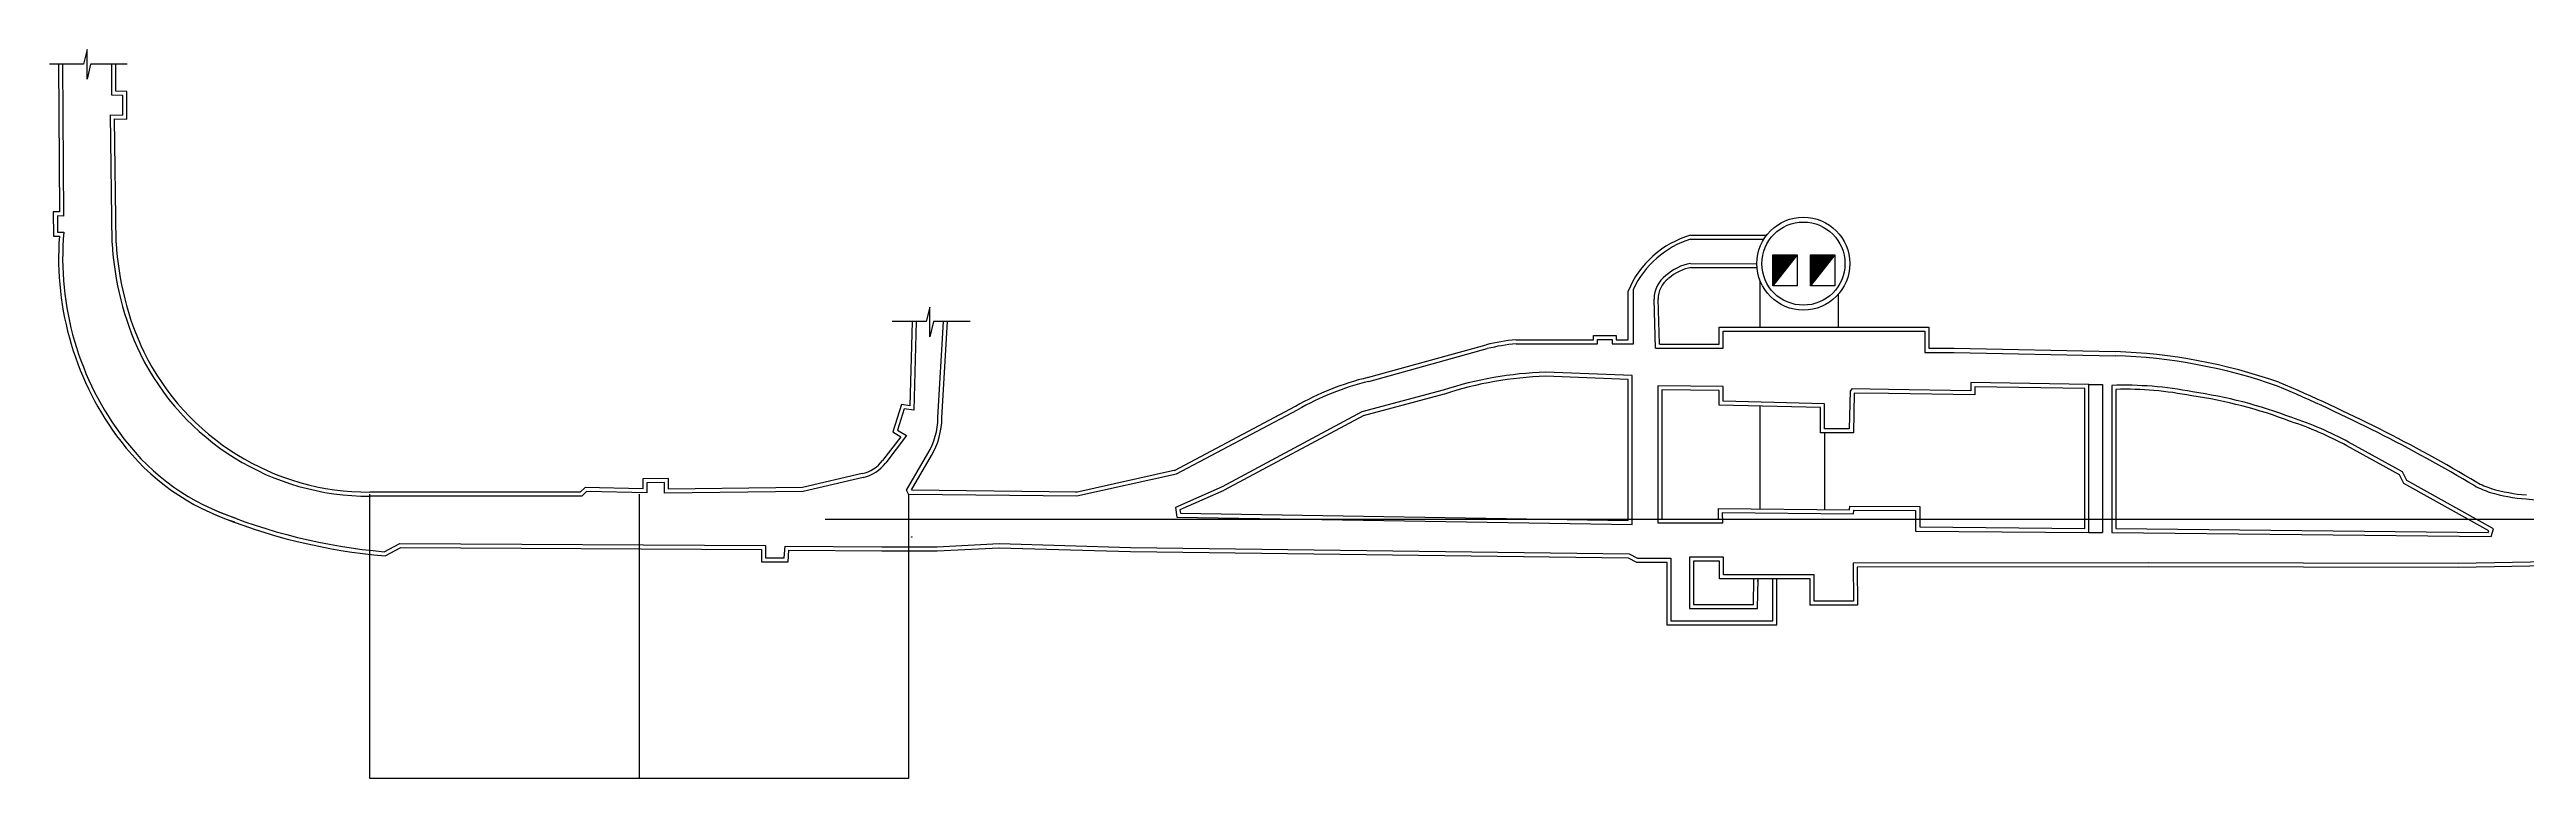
# Model space of a CAD drawing. Header units: inches. Extents: x -63695 to 240366, y -159590 to 36913.
# Drawn here: x -63695 to 120192, y -17187 to 36913 of the extents above; entities that cross this region are included whole.
import ezdxf

# ---------------------------------------------------------------- set-up
doc = ezdxf.new("R2010")
doc.units = ezdxf.units.IN
doc.header["$MEASUREMENT"] = 0
doc.styles.get("Standard").update_dxf_attribs({"font": 'ARIAL.TTF'})
doc.dimstyles.new('ISO-25', dxfattribs={"dimtxt": 2.5, "dimasz": 2.5, "dimexe": 1.25, "dimexo": 0, "dimtad": 1, "dimdec": 0, "dimlfac": 100, "dimtxsty": 'Standard', "dimcen": 2.5, "dimadec": 0, "dimazin": 0, "dimtfac": 1, "dimtdec": 0, "dimtmove": 0, "dimatfit": 3, "dimfxl": 0, "dimarcsym": 0})

# ---------------------------------------------------------------- blocks, each defined once
blk = doc.blocks.new('*D6')
at = {"color": 0, "lineweight": -2}
for p, q in [((292, 732), (298, 754)), ((300, 752), (341, 741)), ((342, 732), (344, 742))]:
    blk.add_line(p, q, dxfattribs=at)
at = {"color": 0}
for points in [[(300, 752), (300, 751), (298, 752)], [(341, 742), (341, 741), (344, 741)]]:
    blk.add_solid(points, dxfattribs=at)
at = {"layer": 'Defpoints', "color": 0}
for p in [(292, 732), (342, 732), (344, 741)]:
    blk.add_point(p, dxfattribs=at)
at = {"color": 0, "insert": (321, 748), "char_height": 2.5, "attachment_point": 5, "rotation": 346.06339}
blk.add_mtext('4768', dxfattribs=at)
blk = doc.blocks.new('*D7')
at = {"color": 0, "lineweight": -2}
for p, q in [((-19930, 3918), (-19930, -17187)), ((70, 3918), (70, -17187)), ((67, -17186), (-19928, -17186))]:
    blk.add_line(p, q, dxfattribs=at)
at = {"color": 0}
for points in [[(-19928, -17186), (-19928, -17187), (-19930, -17186)], [(67, -17186), (67, -17187), (70, -17186)]]:
    blk.add_solid(points, dxfattribs=at)
at = {"layer": 'Defpoints', "color": 0}
for p in [(-19930, 3918), (70, 3918), (-19930, -17186)]:
    blk.add_point(p, dxfattribs=at)
at = {"color": 0, "insert": (-9930, -17184), "char_height": 2.5, "attachment_point": 5}
blk.add_mtext('2000000', dxfattribs=at)
blk = doc.blocks.new('*D8')
at = {"color": 0, "lineweight": -2}
for p, q in [((-39930, 3918), (-39930, -17187)), ((-19930, 3918), (-19930, -17187)), ((-19933, -17186), (-39928, -17186))]:
    blk.add_line(p, q, dxfattribs=at)
at = {"color": 0}
for points in [[(-39928, -17186), (-39928, -17187), (-39930, -17186)], [(-19933, -17186), (-19933, -17187), (-19930, -17186)]]:
    blk.add_solid(points, dxfattribs=at)
at = {"layer": 'Defpoints', "color": 0}
for p in [(-39930, 3918), (-19930, 3918), (-39930, -17186)]:
    blk.add_point(p, dxfattribs=at)
at = {"color": 0, "insert": (-29930, -17184), "char_height": 2.5, "attachment_point": 5}
blk.add_mtext('2000000', dxfattribs=at)
blk = doc.blocks.new('*D41')
at = {"color": 0, "lineweight": -2}
for p, q in [((87694, 12046), (88722, 12046)), ((88721, 12043), (88721, 1064)), ((87694, 1061), (88722, 1061))]:
    blk.add_line(p, q, dxfattribs=at)
at = {"color": 0}
for points in [[(88720, 12043), (88721, 12043), (88721, 12046)], [(88720, 1064), (88721, 1064), (88721, 1061)]]:
    blk.add_solid(points, dxfattribs=at)
at = {"layer": 'Defpoints', "color": 0}
for p in [(87694, 12046), (87694, 1061), (88721, 1061)]:
    blk.add_point(p, dxfattribs=at)
at = {"color": 0, "insert": (88719, 6553), "char_height": 2.5, "attachment_point": 5, "rotation": 90}
blk.add_mtext('1098463', dxfattribs=at)

msp = doc.modelspace()

# ---------------------------------------------------------------- hatches: boundary and pattern name
for points in [[(64245.816, 19377.355), (64245.816, 21665.329), (66056.615, 21665.329)], [(67035.961, 19377.355), (67035.961, 21665.329), (68846.76, 21665.329)]]:
    msp.add_hatch(color=256).paths.add_polyline_path(points)

# ---------------------------------------------------------------- linework, layer by layer
for p, q in [((-59072.547, 33521.449), (-59073.135, 35832.245)), ((-58766.379, 33815.082), (-58773.135, 35832.321)), ((-58263.954, 33506.46), (-59072.547, 33521.449)), ((-57954.612, 33798.025), (-58766.379, 33815.082)), ((-58263.954, 32037.573), (-58263.954, 33506.46)), ((-57968.266, 31756.166), (-57954.612, 33798.025)), ((-59046.383, 22553.191), (-59171.119, 32058.871)), ((-59171.119, 32058.871), (-58263.954, 32037.573)), ((-58867.148, 31758.237), (-57968.266, 31756.166)), ((-58746.409, 22557.128), (-58867.148, 31758.237)), ((58142.342, 23137.036), (63781.052, 23137.036)), ((58142.342, 22837.036), (63573.237, 22837.036)), ((58142.342, 21037.779), (63058.735, 21009.519)), ((58142.342, 20737.779), (63070.56, 20737.779)), ((64245.816, 19377.355), (64245.816, 21665.329)), ((64245.816, 21665.329), (66056.615, 21665.329)), ((66056.615, 21665.329), (64245.816, 19377.355)), ((64245.816, 19377.355), (64245.816, 21665.329)), ((64245.816, 21665.329), (66056.615, 21665.329)), ((66056.615, 21665.329), (66056.615, 19377.355)), ((67035.961, 19377.355), (67035.961, 21665.329)), ((67035.961, 21665.329), (68846.76, 21665.329)), ((68846.76, 21665.329), (67035.961, 19377.355)), ((67035.961, 19377.355), (67035.961, 21665.329)), ((67035.961, 21665.329), (68846.76, 21665.329)), ((68846.76, 21665.329), (68846.76, 19377.355)), ((53496.833, 15366.586), (53496.833, 18980.93)), ((53887.042, 15066.586), (53887.042, 19124.103)), ((55532.154, 14736.616), (55423.268, 18394.464)), ((55823.357, 15036.616), (55723.135, 18403.39)), ((63305.439, 16307.095), (63305.439, 19741.874)), ((64245.816, 19377.355), (64245.816, 19377.355)), ((66056.615, 19377.355), (64245.816, 19377.355)), ((67035.961, 19377.355), (67035.961, 19377.355)), ((68846.76, 19377.355), (67035.961, 19377.355)), ((69093.62, 18731.461), (69093.62, 16307.095)), ((34160.701, 12573.793), (42959.112, 15001.364)), ((34240.492, 12284.599), (43038.903, 14712.169)), ((45181.276, 15366.287), (50929.975, 15366.287)), ((45181.276, 15066.287), (51229.975, 15066.287)), ((50929.975, 15700.8), (52612.787, 15700.8)), ((50929.975, 15366.287), (50929.975, 15700.8)), ((51229.975, 15066.287), (51229.975, 15400.8)), ((51229.975, 15400.8), (52312.787, 15400.8)), ((52312.787, 15400.8), (52312.787, 15066.586)), ((52312.787, 15066.586), (53887.042, 15066.586)), ((52612.787, 15700.8), (52612.787, 15366.586)), ((52612.787, 15366.586), (53496.833, 15366.586)), ((55532.154, 14736.616), (60549.873, 14736.616)), ((55823.357, 15036.616), (60249.873, 15036.616)), ((60249.873, 15036.616), (60249.873, 16307.095)), ((60249.873, 16307.095), (75824.117, 16307.095)), ((60549.873, 14736.616), (60549.873, 16007.095)), ((60549.873, 16007.095), (75524.117, 16007.095)), ((75524.117, 16007.095), (75524.117, 14437.13)), ((75824.117, 16307.095), (75824.117, 14737.13)), ((75824.117, 14737.13), (77704.754, 14737.13)), ((77710.917, 14737.066), (89664.704, 14491.464)), ((53793.386, 12719.319), (47368.453, 12958.555)), ((75524.117, 14437.13), (77704.754, 14437.13)), ((77704.754, 14437.13), (89658.541, 14191.527)), ((39765.065, 11630.995), (33739.383, 10019.667)), ((39842.565, 11341.178), (33816.883, 9729.851)), ((53493.386, 12430.282), (47357.291, 12658.763)), ((53493.386, 1963.687), (53493.386, 12430.282)), ((53793.386, 1663.724), (53793.386, 12719.319)), ((60551.391, 11899.938), (55711.464, 11949.951)), ((55711.464, 11949.951), (55711.464, 1776.663)), ((56005.599, 11646.896), (56005.599, 2076.433)), ((60251.391, 11603.022), (56005.599, 11646.896)), ((60251.391, 10518.047), (60251.391, 11603.022)), ((60551.391, 10824.225), (60551.391, 11899.938)), ((69987.132, 11551.797), (69919.419, 8772.53)), ((70112.36, 11723.866), (69987.132, 11551.797)), ((72831.223, 11677.676), (70112.36, 11723.866)), ((70284.943, 11420.891), (70219.33, 8472.53)), ((72826.127, 11377.72), (70284.943, 11420.891)), ((79240.77, 11281.369), (72826.127, 11377.72)), ((78940.77, 11573.883), (72831.223, 11677.676)), ((87693.78, 12045.691), (78940.77, 12192.849)), ((78940.77, 12192.849), (78940.77, 11573.883)), ((79240.77, 11887.763), (79240.77, 11281.369)), ((87395.969, 11750.656), (79240.77, 11887.763)), ((87395.969, 1363.745), (87395.969, 11750.656)), ((87693.78, 1061.062), (87693.78, 12045.691)), ((89401.185, 11980.42), (89401.185, 1076.526)), ((89708.565, 11689.864), (89701.393, 1376.302)), ((19828.042, 5680.479), (28811.815, 10435.502)), ((19968.383, 5415.329), (28952.156, 10170.352)), ((33739.383, 10019.667), (23366.934, 4462.149)), ((33881.067, 9755.232), (23508.617, 4197.714)), ((67786.018, 10335.907), (60251.391, 10518.047)), ((68086.018, 10628.204), (60551.391, 10824.225)), ((63305.439, 3154.163), (63305.439, 10444.219)), ((67786.018, 8472.53), (67786.018, 10335.907)), ((68086.018, 8772.53), (68086.018, 10628.204)), ((70219.33, 8472.53), (67786.018, 8472.53)), ((69919.419, 8772.53), (68086.018, 8772.53)), ((68086.018, 8472.53), (68086.018, 2767.241)), ((110774.089, 5353.024), (106847.008, 7510.296)), ((111000.591, 5570.885), (106991.449, 7773.235)), ((12504.97, 4071.306), (19903.576, 5708.245)), ((111322.155, 4927.083), (111000.591, 5570.885)), ((69.778, 3917.621), (-62.005, 4219.382)), ((69.778, 3917.621), (12569.778, 3778.389)), ((297.494, 4239.982), (12573.727, 4078.363)), ((12569.778, 3778.389), (19968.383, 5415.329)), ((23366.934, 4462.149), (19906.668, 2922.667)), ((23488.88, 4188.052), (20230.394, 2738.342)), ((111095.792, 4709.291), (110774.089, 5353.024)), ((117393.316, 1195.646), (111095.792, 4709.291)), ((117748.081, 1341.226), (111322.155, 4927.083)), ((19906.668, 2922.667), (19992.104, 2195.663)), ((19992.104, 2195.663), (53793.386, 1663.724)), ((20230.394, 2738.342), (20259.408, 2491.456)), ((20259.408, 2491.456), (53493.386, 1963.687)), ((56005.599, 2076.433), (60218.27, 2068.287)), ((60208.082, 2853.856), (69944.294, 2746.81)), ((60218.27, 2068.287), (60208.141, 2849.349)), ((60522.774, 1772.897), (60510.958, 2553.875)), ((60510.958, 2553.875), (70240.134, 2442.789)), ((63295.789, 2819.908), (63305.439, 3154.163)), ((69944.294, 2746.81), (69948.034, 3023.822)), ((69948.034, 3023.822), (75143.897, 2993.704)), ((70240.134, 2442.789), (70250.577, 2724.852)), ((70250.577, 2724.852), (74843.897, 2693.711)), ((74843.897, 2693.711), (74843.897, 1176.315)), ((75143.897, 2993.704), (75146.653, 1476.278)), ((120164.323, 3554.305), (129903.381, 2541.981)), ((11.813, 5.596), (2197.491, 5.596)), ((2197.491, 5.596), (6794.262, 241.276)), ((6794.262, 241.276), (16567.376, -53.997)), ((55711.464, 1776.663), (60522.774, 1772.897)), ((74843.897, 1176.315), (87693.78, 1061.062)), ((75143.897, 1476.303), (87395.969, 1363.745)), ((89401.185, 1076.526), (117580.948, 766.52)), ((89701.393, 1376.302), (117356.488, 1069.008)), ((117356.488, 1069.008), (117393.316, 1195.646)), ((117580.948, 766.52), (117748.081, 1341.226)), ((11.813, -294.404), (2197.491, -294.404)), ((2212.852, -294.011), (6809.623, -58.331)), ((6785.202, -58.587), (16558.316, -353.86)), ((16563.702, -353.974), (53508.009, -806.4)), ((16567.376, -53.997), (53586.236, -507.336)), ((53508.009, -806.4), (54112.243, -1136.051)), ((53586.236, -507.336), (54188.228, -836.051)), ((54112.243, -1136.051), (56370.412, -1136.051)), ((54188.228, -836.051), (56670.412, -836.051)), ((56370.412, -1136.051), (56370.412, -5790.328)), ((56670.412, -836.051), (56670.412, -5490.328)), ((60583.35, -761.545), (58064.238, -761.545)), ((58064.238, -761.545), (58064.238, -4572.473)), ((60283.35, -1061.545), (58364.238, -1061.545)), ((58364.238, -1061.545), (58364.238, -4272.473)), ((60283.35, -2373.655), (60283.35, -1061.545)), ((60583.35, -2073.655), (60583.35, -761.545)), ((92160.599, -1172.864), (70215.437, -1207.054)), ((70215.437, -1207.054), (70221.652, -4033.451)), ((92161.066, -1472.864), (70515.985, -1506.586)), ((70515.985, -1506.586), (70521.149, -4333.451)), ((115130.865, -1532.243), (92160.19, -1472.864)), ((115131.273, -1232.185), (92160.599, -1172.864)), ((67018.158, -2373.655), (60283.35, -2373.655)), ((67318.158, -2073.655), (60583.35, -2073.655)), ((62800.948, -4272.473), (62844.579, -2373.655)), ((63094.134, -4572.473), (63144.658, -2373.655)), ((63140.041, -2574.602), (63154.504, -2373.655)), ((64247.694, -5490.328), (64247.694, -2373.655)), ((64547.694, -5790.328), (64547.694, -2373.655)), ((67018.158, -4333.451), (67018.158, -2373.655)), ((67318.158, -4033.451), (67318.158, -2073.655)), ((56670.412, -5490.328), (64247.694, -5490.328)), ((58064.238, -4572.473), (63094.134, -4572.473)), ((58364.238, -4272.473), (62800.948, -4272.473)), ((70521.149, -4333.451), (67018.158, -4333.451)), ((70221.652, -4033.451), (67318.158, -4033.451)), ((56370.412, -5790.328), (64547.694, -5790.328))]:
    msp.add_line(p, q)
at = {"color": 1}
msp.add_line((-6121.155, 2054.148), (240366.258, 2054.148), dxfattribs=at)
for points in [[(-57924.235, 35832.245), (-60641.428, 35832.245), (-60904.008, 34712.493), (-60904.008, 36912.818), (-61167.398, 35832.245), (-63694.591, 35832.245)], [(-63040.762, 35829.978), (-62957.89, 24859.181), (-63417.08, 24860.914), (-63388.938, 23063.247), (-62963.73, 23060.848)], [(-62740.77, 35832.245), (-62655.606, 24558.039), (-63112.328, 24559.762), (-63093.571, 23361.585), (-62638.86, 23359.019)], [(342.327, 16721.953), (181.449, 10479.097), (-452.754, 10566.385), (-1090.468, 8535.305), (-504.672, 8175.665), (-1853.221, 6422.278)], [(642.426, 16721.953), (472.711, 10136.181), (-242.483, 10234.616), (-734.179, 8668.593), (-63.684, 8256.954), (-1615.42, 6239.383)], [(4640.785, 16721.953), (1923.591, 16721.953), (1661.012, 15602.202), (1661.012, 17802.527), (1397.621, 16721.953), (-1129.571, 16721.953)], [(2260.064, 9591.098), (2675.757, 16721.953)], [(2559.556, 9573.639), (2976.266, 16721.953)], [(-62.005, 4219.382), (1520.389, 6927.421)], [(297.494, 4239.982), (1779.41, 6776.067)], [(-17747, 4278.268), (-17751.144, 5087.341), (-19654.301, 5055.089), (-19655.148, 4315.655), (-23941.731, 4402.81), (-24294.415, 4066.485), (-39910.834, 4065.447)], [(-18045.46, 3976.743), (-18049.585, 4782.24), (-19354.639, 4760.124), (-19355.498, 4009.5), (-23824.189, 4100.359), (-24174.294, 3766.492), (-39910.814, 3765.447)], [(-3298.669, 5148.208), (-7747.024, 4100.382), (-18045.46, 3976.743)], [(-3367.453, 5440.216), (-7783.655, 4399.963), (-17747, 4278.268)], [(-38855.819, -356.397), (-37698.642, 254.852), (-10543.36, 109.109), (-10534.012, -807.824), (-9146.742, -808.063), (-9090.658, 52.731), (-1912.441, 5.596), (-1912.441, 5.596), (273.237, 5.596)], [(216300.248, -820.463), (211717.265, -494.635), (211539.325, -2168.913), (209617.574, -2073.918), (209641.299, -328.393), (192557.552, 97.636), (192310.851, -372.731), (167739.082, 140.458), (167727.448, -1070.636), (166610.611, -1058.991), (166622.245, 117.168), (147030.502, -689.513), (147024.831, -1081.277), (146071.904, -1069.922), (146054.887, -666.802), (115131.273, -1232.185)], [(-38788.235, -663.227), (-37625.033, -45.548), (-10840.333, -189.302), (-10830.969, -1107.773), (-8865.655, -1108.112), (-8809.689, -249.12), (-1913.426, -294.404), (273.237, -294.404)], [(216278.973, -1119.708), (211984.967, -814.424), (211807.682, -2482.544), (209313.668, -2359.261), (209337.296, -620.905), (192736.575, -206.921), (192490.265, -676.543), (168036.153, -165.811), (168024.55, -1373.75), (166307.661, -1355.849), (166319.137, -195.566), (147326.363, -977.585), (147320.467, -1384.822), (145784.156, -1366.514), (145767.508, -972.106), (115130.865, -1532.243)]]:
    msp.add_lwpolyline(points)
for radius in [3452.768, 3085.495]:
    msp.add_circle((66511.474, 21023.649), radius)
for centre, radius, start, end in [((-40687.753, 21437.418), 22335.055, 175.83176333, 217.49093322), ((-40687.753, 21437.418), 22035.055, 174.99707634, 217.49093322), ((-36872.804, 23793.252), 22208.227, 183.20094106, 205.1851385), ((-36872.804, 23793.252), 21908.227, 183.20094106, 205.1851385), ((60139.302, 16230.6), 7189.346, 106.12694726, 157.50788347), ((60197.238, 16187.058), 6960.23, 107.17158709, 155.04064454), ((58752.31, 17479.671), 3610.013, 99.72767639, 132.75173725), ((58752.31, 17479.671), 3310.013, 99.72767639, 132.75173725), ((57587.048, 18389.828), 2163.785, 126.44173925, 179.87725466), ((57587.048, 18389.828), 1863.785, 126.44173925, 179.87725466), ((46253.883, 1919.517), 13490.453, 94.6642687, 104.10711223), ((46253.883, 1919.517), 13190.453, 94.6642687, 104.10711223), ((-39990.877, 22681.436), 18916.158, 206.15673187, 270.24250592), ((-39990.877, 22681.436), 18616.158, 206.15673187, 270.24250592), ((48171.819, -14079.952), 27050.44, 91.70186532, 108.10628258), ((88330.525, -26136.73), 40350.117, 70.63758342, 88.1139214), ((88330.525, -26136.73), 40650.117, 70.63758342, 88.1139214), ((39286.965, -8009.019), 21211.667, 103.96465736, 119.61784212), ((39286.965, -8009.019), 20911.667, 103.96465736, 119.61784212), ((48171.819, -14079.952), 26750.44, 91.70186532, 108.10628258), ((90360.081, -13960.93), 25959.066, 78.81280199, 92.11691712), ((90360.081, -13960.93), 25659.066, 78.81280199, 91.45496826), ((90507.531, -22572.399), 34126.197, 69.12373802, 81.83559419), ((90507.531, -22572.399), 34426.197, 69.12373802, 81.83559419), ((55409.813, -97828.37), 119124.777, 59.23093764, 67.12914262), ((55409.813, -97828.37), 119424.777, 59.23093764, 67.12914262), ((-3211.196, 9675.871), 5471.916, 329.84884554, 359.11231534), ((-3211.196, 9675.871), 5771.916, 329.84884554, 359.11231534), ((94545.312, -15257.768), 25878.874, 61.6128606, 71.67681524), ((94545.312, -15257.768), 26178.874, 61.6128606, 71.67681524), ((-44718.483, 18209.344), 17172.498, 217.12395647, 252.25281789), ((-44718.483, 18209.344), 16872.498, 217.12395647, 252.25281789), ((-3945.82, 7990.385), 2614.923, 282.82729232, 323.07973905), ((-3945.82, 7990.385), 2914.923, 282.82729232, 323.07973905), ((120166.956, 11971.088), 8364.063, 242.85994504, 251.40670097), ((120166.956, 11971.088), 8064.063, 242.85994504, 251.40670097), ((121289.859, 17181.511), 13673.608, 253.90924758, 265.27838614), ((121289.859, 17181.511), 13373.608, 253.90924758, 265.27838614), ((-35250.883, 41487.281), 42298.679, 247.26656731, 265.20286882), ((-35250.883, 41487.281), 41998.679, 247.26656731, 265.07598652)]:
    msp.add_arc(centre, radius, start, end)

# ---------------------------------------------------------------- dimensions: what is measured, and where the dimension line sits
dim = msp.add_linear_dim(base=(88720.558, 1061.062), p1=(87693.78, 12045.691), p2=(87693.78, 1061.062), angle=90, dimstyle='ISO-25', override={"dimfxl": 1.25}, dxfattribs=at)
dim.commit()
dim.dimension.update_dxf_attribs({"geometry": '*D41', "text_midpoint": (88718.656, 6553.377)})
for base, p1, p2, picture, middle in [((-39930.222, -17186.151), (-19930.222, 3917.621), (-39930.222, 3917.621), '*D8', (-29930.222, -17184.249)), ((-19930.222, -17186.151), (69.778, 3917.621), (-19930.222, 3917.621), '*D7', (-9930.222, -17184.249))]:
    dim = msp.add_linear_dim(base=base, p1=p1, p2=p2, dimstyle='ISO-25')
    dim.commit()
    dim.dimension.update_dxf_attribs({"geometry": picture, "text_midpoint": middle})
dim = msp.add_linear_dim(base=(343.814, 740.854), p1=(292.499, 732.038), p2=(341.627, 732.038), angle=346.06338523, dimstyle='ISO-25')
dim.commit()
dim.dimension.update_dxf_attribs({"geometry": '*D6', "text_midpoint": (321.133, 748.441)})

doc.saveas('drawing.dxf')
